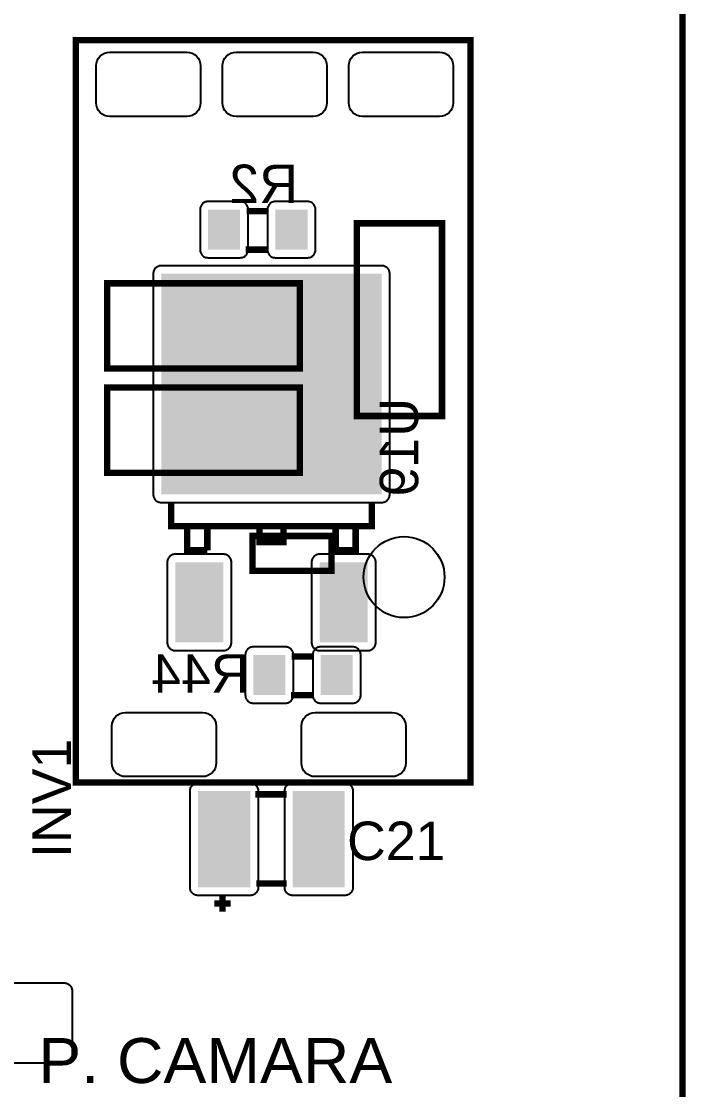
# Model space of a CAD drawing. Header units: inches. Extents: x -1.93 to 1.94, y -2.6 to 2.6.
# Drawn here: x 1.111 to 1.94, y -1.536 to -0.204 of the extents above; entities that cross this region are included whole.
import ezdxf

# ---------------------------------------------------------------- set-up
doc = ezdxf.new("R2010")
doc.units = ezdxf.units.IN
doc.layers.get('0').update_dxf_attribs({"linetype": 'CONTINUOUS'})

# ---------------------------------------------------------------- blocks, each defined once
blk = doc.blocks.new('RPAD')
blk.add_trace([(-0.5, -0.5), (-0.5, 0.5), (0.5, -0.5), (0.5, 0.5)])

msp = doc.modelspace()

# ---------------------------------------------------------------- linework, layer by layer
at = {"const_width": 0.008}
for points in [[(-1.930433, -2.598425), (1.935709, -2.598425), (1.935709, 2.598425), (-1.930433, 2.598425), (-1.930433, -2.598425)], [(-1.930433, -2.598425), (1.935709, -2.598425), (1.935709, 2.598425), (-1.930433, 2.598425), (-1.930433, -2.598425)], [(-1.930433, -2.598425), (1.935709, -2.598425), (1.935709, 2.598425), (-1.930433, 2.598425), (-1.930433, -2.598425)], [(1.179207, -1.152947), (1.671333, -1.152947), (1.671333, -0.22775), (1.179207, -0.22775), (1.179207, -1.152947)], [(1.179207, -1.152947), (1.671333, -1.152947), (1.671333, -0.22775), (1.179207, -0.22775), (1.179207, -1.152947)], [(1.179207, -1.152947), (1.671333, -1.152947), (1.671333, -0.22775), (1.179207, -0.22775), (1.179207, -1.152947)], [(1.419246, -0.440971), (1.392246, -0.440971)], [(1.419246, -0.440971), (1.392246, -0.440971)], [(1.419246, -0.440971), (1.392246, -0.440971)], [(1.529601, -0.696254), (1.6359, -0.696254), (1.6359, -0.456097), (1.529601, -0.456097), (1.529601, -0.696254)], [(1.529601, -0.696254), (1.6359, -0.696254), (1.6359, -0.456097), (1.529601, -0.456097), (1.529601, -0.696254)], [(1.529601, -0.696254), (1.6359, -0.696254), (1.6359, -0.456097), (1.529601, -0.456097), (1.529601, -0.696254)], [(1.419246, -0.488971), (1.391246, -0.488971)], [(1.419246, -0.488971), (1.391246, -0.488971)], [(1.419246, -0.488971), (1.391246, -0.488971)], [(1.218577, -0.637199), (1.458735, -0.637199), (1.458735, -0.5309), (1.218577, -0.5309), (1.218577, -0.637199)], [(1.218577, -0.637199), (1.458735, -0.637199), (1.458735, -0.5309), (1.218577, -0.5309), (1.218577, -0.637199)], [(1.218577, -0.637199), (1.458735, -0.637199), (1.458735, -0.5309), (1.218577, -0.5309), (1.218577, -0.637199)], [(1.218577, -0.76712), (1.458735, -0.76712), (1.458735, -0.660821), (1.218577, -0.660821), (1.218577, -0.76712)], [(1.218577, -0.76712), (1.458735, -0.76712), (1.458735, -0.660821), (1.218577, -0.660821), (1.218577, -0.76712)], [(1.218577, -0.76712), (1.458735, -0.76712), (1.458735, -0.660821), (1.218577, -0.660821), (1.218577, -0.76712)], [(1.548302, -0.803538), (1.548302, -0.833538), (1.298302, -0.833538), (1.298302, -0.803538)], [(1.548302, -0.803538), (1.548302, -0.833538), (1.298302, -0.833538), (1.298302, -0.803538)], [(1.548302, -0.803538), (1.548302, -0.833538), (1.298302, -0.833538), (1.298302, -0.803538)], [(1.318302, -0.833538), (1.318302, -0.863538), (1.343302, -0.863538)], [(1.318302, -0.833538), (1.318302, -0.863538), (1.343302, -0.863538)], [(1.318302, -0.833538), (1.318302, -0.863538), (1.343302, -0.863538)], [(1.343302, -0.833538), (1.343302, -0.863538)], [(1.343302, -0.833538), (1.343302, -0.863538)], [(1.343302, -0.833538), (1.343302, -0.863538)], [(1.438302, -0.833538), (1.438302, -0.853538), (1.408302, -0.853538), (1.408302, -0.833538)], [(1.438302, -0.833538), (1.438302, -0.853538), (1.408302, -0.853538), (1.408302, -0.833538)], [(1.438302, -0.833538), (1.438302, -0.853538), (1.408302, -0.853538), (1.408302, -0.833538)], [(1.528302, -0.833538), (1.528302, -0.863538), (1.503302, -0.863538), (1.503302, -0.833538)], [(1.528302, -0.833538), (1.528302, -0.863538), (1.503302, -0.863538), (1.503302, -0.833538)], [(1.528302, -0.833538), (1.528302, -0.863538), (1.503302, -0.863538), (1.503302, -0.833538)], [(1.39968, -0.889168), (1.498105, -0.889168), (1.498105, -0.845861), (1.39968, -0.845861), (1.39968, -0.889168)], [(1.39968, -0.889168), (1.498105, -0.889168), (1.498105, -0.845861), (1.39968, -0.845861), (1.39968, -0.889168)], [(1.39968, -0.889168), (1.498105, -0.889168), (1.498105, -0.845861), (1.39968, -0.845861), (1.39968, -0.889168)], [(1.475672, -0.996089), (1.448672, -0.996089)], [(1.475672, -0.996089), (1.448672, -0.996089)], [(1.475672, -0.996089), (1.448672, -0.996089)], [(1.475672, -1.044089), (1.447672, -1.044089)], [(1.475672, -1.044089), (1.447672, -1.044089)], [(1.475672, -1.044089), (1.447672, -1.044089)], [(1.442246, -1.167813), (1.403246, -1.167813)], [(1.442246, -1.167813), (1.403246, -1.167813)], [(1.442246, -1.167813), (1.403246, -1.167813)], [(1.442246, -1.278813), (1.404246, -1.278813)], [(1.442246, -1.278813), (1.404246, -1.278813)], [(1.442246, -1.278813), (1.404246, -1.278813)], [(1.362246, -1.293813), (1.362246, -1.313813)], [(1.362246, -1.293813), (1.362246, -1.313813)], [(1.362246, -1.293813), (1.362246, -1.313813)], [(1.372246, -1.303813), (1.352246, -1.303813)], [(1.372246, -1.303813), (1.352246, -1.303813)], [(1.372246, -1.303813), (1.352246, -1.303813)]]:
    msp.add_lwpolyline(points, dxfattribs=at)
for points in [[(1.204758, -0.305869), (1.204758, -0.259869), (1.205096, -0.256393), (1.20607, -0.253178), (1.207616, -0.250287), (1.209672, -0.247783), (1.212177, -0.245726), (1.215068, -0.24418), (1.218282, -0.243207), (1.221758, -0.242869), (1.317758, -0.242869), (1.321234, -0.243207), (1.324448, -0.24418), (1.327339, -0.245726), (1.329844, -0.247783), (1.331901, -0.250287), (1.333447, -0.253178), (1.33442, -0.256393), (1.334758, -0.259869), (1.334758, -0.305869), (1.33442, -0.309344), (1.333447, -0.312559), (1.331901, -0.31545), (1.329844, -0.317954), (1.327339, -0.320011), (1.324448, -0.321557), (1.321234, -0.32253), (1.317758, -0.322869), (1.221758, -0.322869), (1.218282, -0.32253), (1.215068, -0.321557), (1.212177, -0.320011), (1.209672, -0.317954), (1.207616, -0.31545), (1.20607, -0.312559), (1.205096, -0.309344), (1.204758, -0.305869)], [(1.362239, -0.305869), (1.362239, -0.259869), (1.362577, -0.256393), (1.36355, -0.253178), (1.365096, -0.250287), (1.367153, -0.247783), (1.369657, -0.245726), (1.372548, -0.24418), (1.375763, -0.243207), (1.379239, -0.242869), (1.475239, -0.242869), (1.478715, -0.243207), (1.481929, -0.24418), (1.48482, -0.245726), (1.487324, -0.247783), (1.489381, -0.250287), (1.490927, -0.253178), (1.4919, -0.256393), (1.492239, -0.259869), (1.492239, -0.305869), (1.4919, -0.309344), (1.490927, -0.312559), (1.489381, -0.31545), (1.487324, -0.317954), (1.48482, -0.320011), (1.481929, -0.321557), (1.478715, -0.32253), (1.475239, -0.322869), (1.379239, -0.322869), (1.375763, -0.32253), (1.372548, -0.321557), (1.369657, -0.320011), (1.367153, -0.317954), (1.365096, -0.31545), (1.36355, -0.312559), (1.362577, -0.309344), (1.362239, -0.305869)], [(1.519719, -0.305869), (1.519719, -0.259869), (1.520057, -0.256393), (1.52103, -0.253178), (1.522576, -0.250287), (1.524633, -0.247783), (1.527138, -0.245726), (1.530029, -0.24418), (1.533243, -0.243207), (1.536719, -0.242869), (1.632719, -0.242869), (1.636195, -0.243207), (1.639409, -0.24418), (1.6423, -0.245726), (1.644805, -0.247783), (1.646861, -0.250287), (1.648407, -0.253178), (1.649381, -0.256393), (1.649719, -0.259869), (1.649719, -0.305869), (1.649381, -0.309344), (1.648407, -0.312559), (1.646861, -0.31545), (1.644805, -0.317954), (1.6423, -0.320011), (1.639409, -0.321557), (1.636195, -0.32253), (1.632719, -0.322869), (1.536719, -0.322869), (1.533243, -0.32253), (1.530029, -0.321557), (1.527138, -0.320011), (1.524633, -0.317954), (1.522576, -0.31545), (1.52103, -0.312559), (1.520057, -0.309344), (1.519719, -0.305869)], [(1.384246, -0.428971), (1.344246, -0.428971), (1.343207, -0.429021), (1.342202, -0.42917), (1.341235, -0.429412), (1.340311, -0.429743), (1.339435, -0.430157), (1.338611, -0.430652), (1.337843, -0.431221), (1.337137, -0.431861), (1.336497, -0.432568), (1.335928, -0.433335), (1.335433, -0.434159), (1.335018, -0.435035), (1.334687, -0.435959), (1.334445, -0.436926), (1.334297, -0.437931), (1.334246, -0.438971), (1.334246, -0.488971), (1.334297, -0.49001), (1.334445, -0.491015), (1.334687, -0.491982), (1.335018, -0.492906), (1.335433, -0.493783), (1.335928, -0.494607), (1.336497, -0.495374), (1.337137, -0.49608), (1.337843, -0.49672), (1.338611, -0.49729), (1.339435, -0.497785), (1.340311, -0.498199), (1.341235, -0.49853), (1.342202, -0.498772), (1.343207, -0.49892), (1.344246, -0.498971), (1.384246, -0.498971), (1.385286, -0.49892), (1.386291, -0.498772), (1.387258, -0.49853), (1.388182, -0.498199), (1.389058, -0.497785), (1.389882, -0.49729), (1.39065, -0.49672), (1.391356, -0.49608), (1.391996, -0.495374), (1.392565, -0.494607), (1.39306, -0.493783), (1.393475, -0.492906), (1.393806, -0.491982), (1.394048, -0.491015), (1.394196, -0.49001), (1.394246, -0.488971), (1.394246, -0.438971), (1.394196, -0.437931), (1.394048, -0.436926), (1.393806, -0.435959), (1.393475, -0.435035), (1.39306, -0.434159), (1.392565, -0.433335), (1.391996, -0.432568), (1.391356, -0.431861), (1.39065, -0.431221), (1.389882, -0.430652), (1.389058, -0.430157), (1.388182, -0.429743), (1.387258, -0.429412), (1.386291, -0.42917), (1.385286, -0.429021), (1.384246, -0.428971)], [(1.468246, -0.428971), (1.428246, -0.428971), (1.427207, -0.429021), (1.426202, -0.42917), (1.425235, -0.429412), (1.424311, -0.429743), (1.423435, -0.430157), (1.422611, -0.430652), (1.421843, -0.431221), (1.421137, -0.431861), (1.420497, -0.432568), (1.419928, -0.433335), (1.419433, -0.434159), (1.419018, -0.435035), (1.418687, -0.435959), (1.418445, -0.436926), (1.418297, -0.437931), (1.418246, -0.438971), (1.418246, -0.488971), (1.418297, -0.49001), (1.418445, -0.491015), (1.418687, -0.491982), (1.419018, -0.492906), (1.419433, -0.493783), (1.419928, -0.494607), (1.420497, -0.495374), (1.421137, -0.49608), (1.421843, -0.49672), (1.422611, -0.49729), (1.423435, -0.497785), (1.424311, -0.498199), (1.425235, -0.49853), (1.426202, -0.498772), (1.427207, -0.49892), (1.428246, -0.498971), (1.468246, -0.498971), (1.469286, -0.49892), (1.470291, -0.498772), (1.471258, -0.49853), (1.472182, -0.498199), (1.473058, -0.497785), (1.473882, -0.49729), (1.47465, -0.49672), (1.475356, -0.49608), (1.475996, -0.495374), (1.476565, -0.494607), (1.47706, -0.493783), (1.477475, -0.492906), (1.477806, -0.491982), (1.478048, -0.491015), (1.478196, -0.49001), (1.478246, -0.488971), (1.478246, -0.438971), (1.478196, -0.437931), (1.478048, -0.436926), (1.477806, -0.435959), (1.477475, -0.435035), (1.47706, -0.434159), (1.476565, -0.433335), (1.475996, -0.432568), (1.475356, -0.431861), (1.47465, -0.431221), (1.473882, -0.430652), (1.473058, -0.430157), (1.472182, -0.429743), (1.471258, -0.429412), (1.470291, -0.42917), (1.469286, -0.429021), (1.468246, -0.428971)], [(1.560802, -0.509038), (1.285802, -0.509038), (1.284762, -0.509088), (1.283757, -0.509237), (1.28279, -0.509479), (1.281866, -0.509809), (1.28099, -0.510224), (1.280166, -0.510719), (1.279398, -0.511288), (1.278692, -0.511928), (1.278052, -0.512635), (1.277483, -0.513402), (1.276988, -0.514226), (1.276573, -0.515102), (1.276243, -0.516026), (1.276, -0.516993), (1.275852, -0.517998), (1.275802, -0.519038), (1.275802, -0.794038), (1.275852, -0.795077), (1.276, -0.796082), (1.276243, -0.797049), (1.276573, -0.797973), (1.276988, -0.79885), (1.277483, -0.799674), (1.278052, -0.800441), (1.278692, -0.801147), (1.279398, -0.801787), (1.280166, -0.802357), (1.28099, -0.802852), (1.281866, -0.803266), (1.28279, -0.803597), (1.283757, -0.803839), (1.284762, -0.803987), (1.285802, -0.804038), (1.560802, -0.804038), (1.561841, -0.803987), (1.562846, -0.803839), (1.563813, -0.803597), (1.564737, -0.803266), (1.565613, -0.802852), (1.566437, -0.802357), (1.567205, -0.801787), (1.567911, -0.801147), (1.568551, -0.800441), (1.56912, -0.799674), (1.569615, -0.79885), (1.57003, -0.797973), (1.570361, -0.797049), (1.570603, -0.796082), (1.570751, -0.795077), (1.570802, -0.794038), (1.570802, -0.519038), (1.570751, -0.517998), (1.570603, -0.516993), (1.570361, -0.516026), (1.57003, -0.515102), (1.569615, -0.514226), (1.56912, -0.513402), (1.568551, -0.512635), (1.567911, -0.511928), (1.567205, -0.511288), (1.566437, -0.510719), (1.565613, -0.510224), (1.564737, -0.509809), (1.563813, -0.509479), (1.562846, -0.509237), (1.561841, -0.509088), (1.560802, -0.509038)], [(1.363302, -0.868538), (1.303302, -0.868538), (1.302262, -0.868588), (1.301257, -0.868737), (1.30029, -0.868979), (1.299366, -0.869309), (1.29849, -0.869724), (1.297666, -0.870219), (1.296898, -0.870788), (1.296192, -0.871428), (1.295552, -0.872135), (1.294983, -0.872902), (1.294488, -0.873726), (1.294073, -0.874602), (1.293743, -0.875526), (1.2935, -0.876493), (1.293352, -0.877498), (1.293302, -0.878538), (1.293302, -0.978538), (1.293352, -0.979577), (1.2935, -0.980582), (1.293743, -0.981549), (1.294073, -0.982473), (1.294488, -0.98335), (1.294983, -0.984174), (1.295552, -0.984941), (1.296192, -0.985647), (1.296898, -0.986287), (1.297666, -0.986857), (1.29849, -0.987352), (1.299366, -0.987766), (1.30029, -0.988097), (1.301257, -0.988339), (1.302262, -0.988487), (1.303302, -0.988538), (1.363302, -0.988538), (1.364341, -0.988487), (1.365346, -0.988339), (1.366313, -0.988097), (1.367237, -0.987766), (1.368113, -0.987352), (1.368937, -0.986857), (1.369705, -0.986287), (1.370411, -0.985647), (1.371051, -0.984941), (1.37162, -0.984174), (1.372115, -0.98335), (1.37253, -0.982473), (1.372861, -0.981549), (1.373103, -0.980582), (1.373251, -0.979577), (1.373302, -0.978538), (1.373302, -0.878538), (1.373251, -0.877498), (1.373103, -0.876493), (1.372861, -0.875526), (1.37253, -0.874602), (1.372115, -0.873726), (1.37162, -0.872902), (1.371051, -0.872135), (1.370411, -0.871428), (1.369705, -0.870788), (1.368937, -0.870219), (1.368113, -0.869724), (1.367237, -0.869309), (1.366313, -0.868979), (1.365346, -0.868737), (1.364341, -0.868588), (1.363302, -0.868538)], [(1.543302, -0.868538), (1.483302, -0.868538), (1.482262, -0.868588), (1.481257, -0.868737), (1.48029, -0.868979), (1.479366, -0.869309), (1.47849, -0.869724), (1.477666, -0.870219), (1.476898, -0.870788), (1.476192, -0.871428), (1.475552, -0.872135), (1.474983, -0.872902), (1.474488, -0.873726), (1.474073, -0.874602), (1.473743, -0.875526), (1.4735, -0.876493), (1.473352, -0.877498), (1.473302, -0.878538), (1.473302, -0.978538), (1.473352, -0.979577), (1.4735, -0.980582), (1.473743, -0.981549), (1.474073, -0.982473), (1.474488, -0.98335), (1.474983, -0.984174), (1.475552, -0.984941), (1.476192, -0.985647), (1.476898, -0.986287), (1.477666, -0.986857), (1.47849, -0.987352), (1.479366, -0.987766), (1.48029, -0.988097), (1.481257, -0.988339), (1.482262, -0.988487), (1.483302, -0.988538), (1.543302, -0.988538), (1.544341, -0.988487), (1.545346, -0.988339), (1.546313, -0.988097), (1.547237, -0.987766), (1.548113, -0.987352), (1.548937, -0.986857), (1.549705, -0.986287), (1.550411, -0.985647), (1.551051, -0.984941), (1.55162, -0.984174), (1.552115, -0.98335), (1.55253, -0.982473), (1.552861, -0.981549), (1.553103, -0.980582), (1.553251, -0.979577), (1.553302, -0.978538), (1.553302, -0.878538), (1.553251, -0.877498), (1.553103, -0.876493), (1.552861, -0.875526), (1.55253, -0.874602), (1.552115, -0.873726), (1.55162, -0.872902), (1.551051, -0.872135), (1.550411, -0.871428), (1.549705, -0.870788), (1.548937, -0.870219), (1.548113, -0.869724), (1.547237, -0.869309), (1.546313, -0.868979), (1.545346, -0.868737), (1.544341, -0.868588), (1.543302, -0.868538)], [(1.440672, -0.984089), (1.400672, -0.984089), (1.399632, -0.984139), (1.398627, -0.984288), (1.39766, -0.98453), (1.396736, -0.984861), (1.39586, -0.985275), (1.395036, -0.98577), (1.394268, -0.986339), (1.393562, -0.98698), (1.392922, -0.987686), (1.392353, -0.988453), (1.391858, -0.989277), (1.391443, -0.990154), (1.391113, -0.991078), (1.39087, -0.992044), (1.390722, -0.99305), (1.390672, -0.994089), (1.390672, -1.044089), (1.390722, -1.045128), (1.39087, -1.046133), (1.391113, -1.0471), (1.391443, -1.048024), (1.391858, -1.048901), (1.392353, -1.049725), (1.392922, -1.050492), (1.393562, -1.051198), (1.394268, -1.051839), (1.395036, -1.052408), (1.39586, -1.052903), (1.396736, -1.053317), (1.39766, -1.053648), (1.398627, -1.05389), (1.399632, -1.054039), (1.400672, -1.054089), (1.440672, -1.054089), (1.441711, -1.054039), (1.442716, -1.05389), (1.443683, -1.053648), (1.444607, -1.053317), (1.445483, -1.052903), (1.446307, -1.052408), (1.447075, -1.051839), (1.447781, -1.051198), (1.448421, -1.050492), (1.448991, -1.049725), (1.449485, -1.048901), (1.4499, -1.048024), (1.450231, -1.0471), (1.450473, -1.046133), (1.450621, -1.045128), (1.450672, -1.044089), (1.450672, -0.994089), (1.450621, -0.99305), (1.450473, -0.992044), (1.450231, -0.991078), (1.4499, -0.990154), (1.449485, -0.989277), (1.448991, -0.988453), (1.448421, -0.987686), (1.447781, -0.98698), (1.447075, -0.986339), (1.446307, -0.98577), (1.445483, -0.985275), (1.444607, -0.984861), (1.443683, -0.98453), (1.442716, -0.984288), (1.441711, -0.984139), (1.440672, -0.984089)], [(1.524672, -0.984089), (1.484672, -0.984089), (1.483632, -0.984139), (1.482627, -0.984288), (1.48166, -0.98453), (1.480736, -0.984861), (1.47986, -0.985275), (1.479036, -0.98577), (1.478268, -0.986339), (1.477562, -0.98698), (1.476922, -0.987686), (1.476353, -0.988453), (1.475858, -0.989277), (1.475443, -0.990154), (1.475113, -0.991078), (1.47487, -0.992044), (1.474722, -0.99305), (1.474672, -0.994089), (1.474672, -1.044089), (1.474722, -1.045128), (1.47487, -1.046133), (1.475113, -1.0471), (1.475443, -1.048024), (1.475858, -1.048901), (1.476353, -1.049725), (1.476922, -1.050492), (1.477562, -1.051198), (1.478268, -1.051839), (1.479036, -1.052408), (1.47986, -1.052903), (1.480736, -1.053317), (1.48166, -1.053648), (1.482627, -1.05389), (1.483632, -1.054039), (1.484672, -1.054089), (1.524672, -1.054089), (1.525711, -1.054039), (1.526716, -1.05389), (1.527683, -1.053648), (1.528607, -1.053317), (1.529483, -1.052903), (1.530307, -1.052408), (1.531075, -1.051839), (1.531781, -1.051198), (1.532421, -1.050492), (1.532991, -1.049725), (1.533485, -1.048901), (1.5339, -1.048024), (1.534231, -1.0471), (1.534473, -1.046133), (1.534621, -1.045128), (1.534672, -1.044089), (1.534672, -0.994089), (1.534621, -0.99305), (1.534473, -0.992044), (1.534231, -0.991078), (1.5339, -0.990154), (1.533485, -0.989277), (1.532991, -0.988453), (1.532421, -0.987686), (1.531781, -0.98698), (1.531075, -0.986339), (1.530307, -0.98577), (1.529483, -0.985275), (1.528607, -0.984861), (1.527683, -0.98453), (1.526716, -0.984288), (1.525711, -0.984139), (1.524672, -0.984089)], [(1.224443, -1.128703), (1.224443, -1.082703), (1.224781, -1.079227), (1.225755, -1.076013), (1.227301, -1.073122), (1.229357, -1.070617), (1.231862, -1.068561), (1.234753, -1.067015), (1.237967, -1.066041), (1.241443, -1.065703), (1.337443, -1.065703), (1.340919, -1.066041), (1.344133, -1.067015), (1.347024, -1.068561), (1.349529, -1.070617), (1.351586, -1.073122), (1.353132, -1.076013), (1.354105, -1.079227), (1.354443, -1.082703), (1.354443, -1.128703), (1.354105, -1.132179), (1.353132, -1.135393), (1.351586, -1.138284), (1.349529, -1.140789), (1.347024, -1.142846), (1.344133, -1.144392), (1.340919, -1.145365), (1.337443, -1.145703), (1.241443, -1.145703), (1.237967, -1.145365), (1.234753, -1.144392), (1.231862, -1.142846), (1.229357, -1.140789), (1.227301, -1.138284), (1.225755, -1.135393), (1.224781, -1.132179), (1.224443, -1.128703)], [(1.460664, -1.128703), (1.460664, -1.082703), (1.461002, -1.079227), (1.461975, -1.076013), (1.463521, -1.073122), (1.465578, -1.070617), (1.468083, -1.068561), (1.470974, -1.067015), (1.474188, -1.066041), (1.477664, -1.065703), (1.573664, -1.065703), (1.57714, -1.066041), (1.580354, -1.067015), (1.583245, -1.068561), (1.58575, -1.070617), (1.587806, -1.073122), (1.589352, -1.076013), (1.590326, -1.079227), (1.590664, -1.082703), (1.590664, -1.128703), (1.590326, -1.132179), (1.589352, -1.135393), (1.587806, -1.138284), (1.58575, -1.140789), (1.583245, -1.142846), (1.580354, -1.144392), (1.57714, -1.145365), (1.573664, -1.145703), (1.477664, -1.145703), (1.474188, -1.145365), (1.470974, -1.144392), (1.468083, -1.142846), (1.465578, -1.140789), (1.463521, -1.138284), (1.461975, -1.135393), (1.461002, -1.132179), (1.460664, -1.128703)], [(1.396746, -1.293813), (1.331746, -1.293813), (1.330707, -1.293763), (1.329702, -1.293615), (1.328735, -1.293372), (1.327811, -1.293042), (1.326935, -1.292627), (1.326111, -1.292132), (1.325343, -1.291563), (1.324637, -1.290923), (1.323997, -1.290217), (1.323428, -1.289449), (1.322933, -1.288625), (1.322518, -1.287749), (1.322187, -1.286825), (1.321945, -1.285858), (1.321797, -1.284853), (1.321746, -1.283813), (1.321746, -1.163813), (1.321797, -1.162774), (1.321945, -1.161769), (1.322187, -1.160802), (1.322518, -1.159878), (1.322933, -1.159002), (1.323428, -1.158178), (1.323997, -1.15741), (1.324637, -1.156704), (1.325343, -1.156064), (1.326111, -1.155494), (1.326935, -1.155), (1.327811, -1.154585), (1.328735, -1.154254), (1.329702, -1.154012), (1.330707, -1.153864), (1.331746, -1.153813), (1.396746, -1.153813), (1.397786, -1.153864), (1.398791, -1.154012), (1.399758, -1.154254), (1.400682, -1.154585), (1.401558, -1.155), (1.402382, -1.155494), (1.40315, -1.156064), (1.403856, -1.156704), (1.404496, -1.15741), (1.405065, -1.158178), (1.40556, -1.159002), (1.405975, -1.159878), (1.406306, -1.160802), (1.406548, -1.161769), (1.406696, -1.162774), (1.406746, -1.163813), (1.406746, -1.283813), (1.406696, -1.284853), (1.406548, -1.285858), (1.406306, -1.286825), (1.405975, -1.287749), (1.40556, -1.288625), (1.405065, -1.289449), (1.404496, -1.290217), (1.403856, -1.290923), (1.40315, -1.291563), (1.402382, -1.292132), (1.401558, -1.292627), (1.400682, -1.293042), (1.399758, -1.293372), (1.398791, -1.293615), (1.397786, -1.293763), (1.396746, -1.293813)], [(1.514746, -1.293813), (1.449746, -1.293813), (1.448707, -1.293763), (1.447702, -1.293615), (1.446735, -1.293372), (1.445811, -1.293042), (1.444935, -1.292627), (1.444111, -1.292132), (1.443343, -1.291563), (1.442637, -1.290923), (1.441997, -1.290217), (1.441428, -1.289449), (1.440933, -1.288625), (1.440518, -1.287749), (1.440187, -1.286825), (1.439945, -1.285858), (1.439797, -1.284853), (1.439746, -1.283813), (1.439746, -1.163813), (1.439797, -1.162774), (1.439945, -1.161769), (1.440187, -1.160802), (1.440518, -1.159878), (1.440933, -1.159002), (1.441428, -1.158178), (1.441997, -1.15741), (1.442637, -1.156704), (1.443343, -1.156064), (1.444111, -1.155494), (1.444935, -1.155), (1.445811, -1.154585), (1.446735, -1.154254), (1.447702, -1.154012), (1.448707, -1.153864), (1.449746, -1.153813), (1.514746, -1.153813), (1.515786, -1.153864), (1.516791, -1.154012), (1.517758, -1.154254), (1.518682, -1.154585), (1.519558, -1.155), (1.520382, -1.155494), (1.52115, -1.156064), (1.521856, -1.156704), (1.522496, -1.15741), (1.523065, -1.158178), (1.52356, -1.159002), (1.523975, -1.159878), (1.524306, -1.160802), (1.524548, -1.161769), (1.524696, -1.162774), (1.524746, -1.163813), (1.524746, -1.283813), (1.524696, -1.284853), (1.524548, -1.285858), (1.524306, -1.286825), (1.523975, -1.287749), (1.52356, -1.288625), (1.523065, -1.289449), (1.522496, -1.290217), (1.521856, -1.290923), (1.52115, -1.291563), (1.520382, -1.292132), (1.519558, -1.292627), (1.518682, -1.293042), (1.517758, -1.293372), (1.516791, -1.293615), (1.515786, -1.293763), (1.514746, -1.293813)]]:
    msp.add_lwpolyline(points, close=True)
msp.add_lwpolyline([(1.084685, -1.402756), (1.164685, -1.402756), (1.165724, -1.402806), (1.16673, -1.402955), (1.167696, -1.403197), (1.16862, -1.403528), (1.169497, -1.403942), (1.170321, -1.404437), (1.171089, -1.405006), (1.171794, -1.405646), (1.172435, -1.406353), (1.173004, -1.40712), (1.173498, -1.407944), (1.173913, -1.40882), (1.174244, -1.409744), (1.174486, -1.410711), (1.174635, -1.411717), (1.174685, -1.412756), (1.174685, -1.492756), (1.174635, -1.493795), (1.174486, -1.4948), (1.174244, -1.495767), (1.173913, -1.496691), (1.173498, -1.497568), (1.173004, -1.498392), (1.172435, -1.499159), (1.171794, -1.499865), (1.171089, -1.500506), (1.170321, -1.501075), (1.169497, -1.50157), (1.16862, -1.501984), (1.167696, -1.502315), (1.16673, -1.502557), (1.165724, -1.502706), (1.164685, -1.502756), (1.164685, -1.502756), (1.084685, -1.502756)])
msp.add_circle((1.588656, -0.897042), 0.050418)
msp.add_circle((1.588656, -0.897042), 0.050418)
msp.add_circle((1.588656, -0.897042), 0.050418)

# ---------------------------------------------------------------- block references
for p, xscale, yscale in [((1.364246, -0.463971), 0.04, 0.05), ((1.448246, -0.463971), 0.04, 0.05), ((1.423302, -0.656538), 0.275, 0.275), ((1.333302, -0.928538), 0.06, 0.1), ((1.513302, -0.928538), 0.06, 0.1), ((1.420672, -1.019089), 0.04, 0.05), ((1.504672, -1.019089), 0.04, 0.05)]:
    msp.add_blockref('RPAD', p, dxfattribs=dict(xscale=xscale, yscale=yscale))
at = {"xscale": 0.065, "yscale": 0.12, "rotation": 180}
for p in [(1.364246, -1.223813), (1.482246, -1.223813)]:
    msp.add_blockref('RPAD', p, dxfattribs=at)

# ---------------------------------------------------------------- texts
at = {"text_generation_flag": 2, "width": 1.041667}
for s, p in [('R2', (1.456246, -0.430971)), ('R2', (1.456246, -0.430971)), ('R2', (1.456246, -0.430971)), ('R44', (1.395939, -1.041207)), ('R44', (1.395939, -1.041207)), ('R44', (1.395939, -1.041207))]:
    msp.add_text(s, height=0.048, dxfattribs=at).set_placement(p)
msp.add_text('U19', height=0.048, rotation=90, dxfattribs=at).set_placement((1.606302, -0.673788))
msp.add_text('U19', height=0.048, rotation=90, dxfattribs=at).set_placement((1.606302, -0.673788))
msp.add_text('U19', height=0.048, rotation=90, dxfattribs=at).set_placement((1.606302, -0.673788))
at = {"width": 1.041667}
msp.add_text('INV1', height=0.048, rotation=90, dxfattribs=at).set_placement((1.173144, -1.247042))
msp.add_text('INV1', height=0.048, rotation=90, dxfattribs=at).set_placement((1.173144, -1.247042))
msp.add_text('INV1', height=0.048, rotation=90, dxfattribs=at).set_placement((1.173144, -1.247042))
for s, height, width, p in [('C21', 0.048, 1.041667, (1.517538, -1.249766)), ('C21', 0.048, 1.041667, (1.517538, -1.249766)), ('C21', 0.048, 1.041667, (1.517538, -1.249766)), ('P. CAMARA', 0.056, 1.071429, (1.132559, -1.527567)), ('P. CAMARA', 0.056, 1.071429, (1.132559, -1.527567)), ('P. CAMARA', 0.056, 1.071429, (1.132559, -1.527567))]:
    msp.add_text(s, height=height, dxfattribs=dict(width=width)).set_placement(p)

doc.saveas('drawing.dxf')
